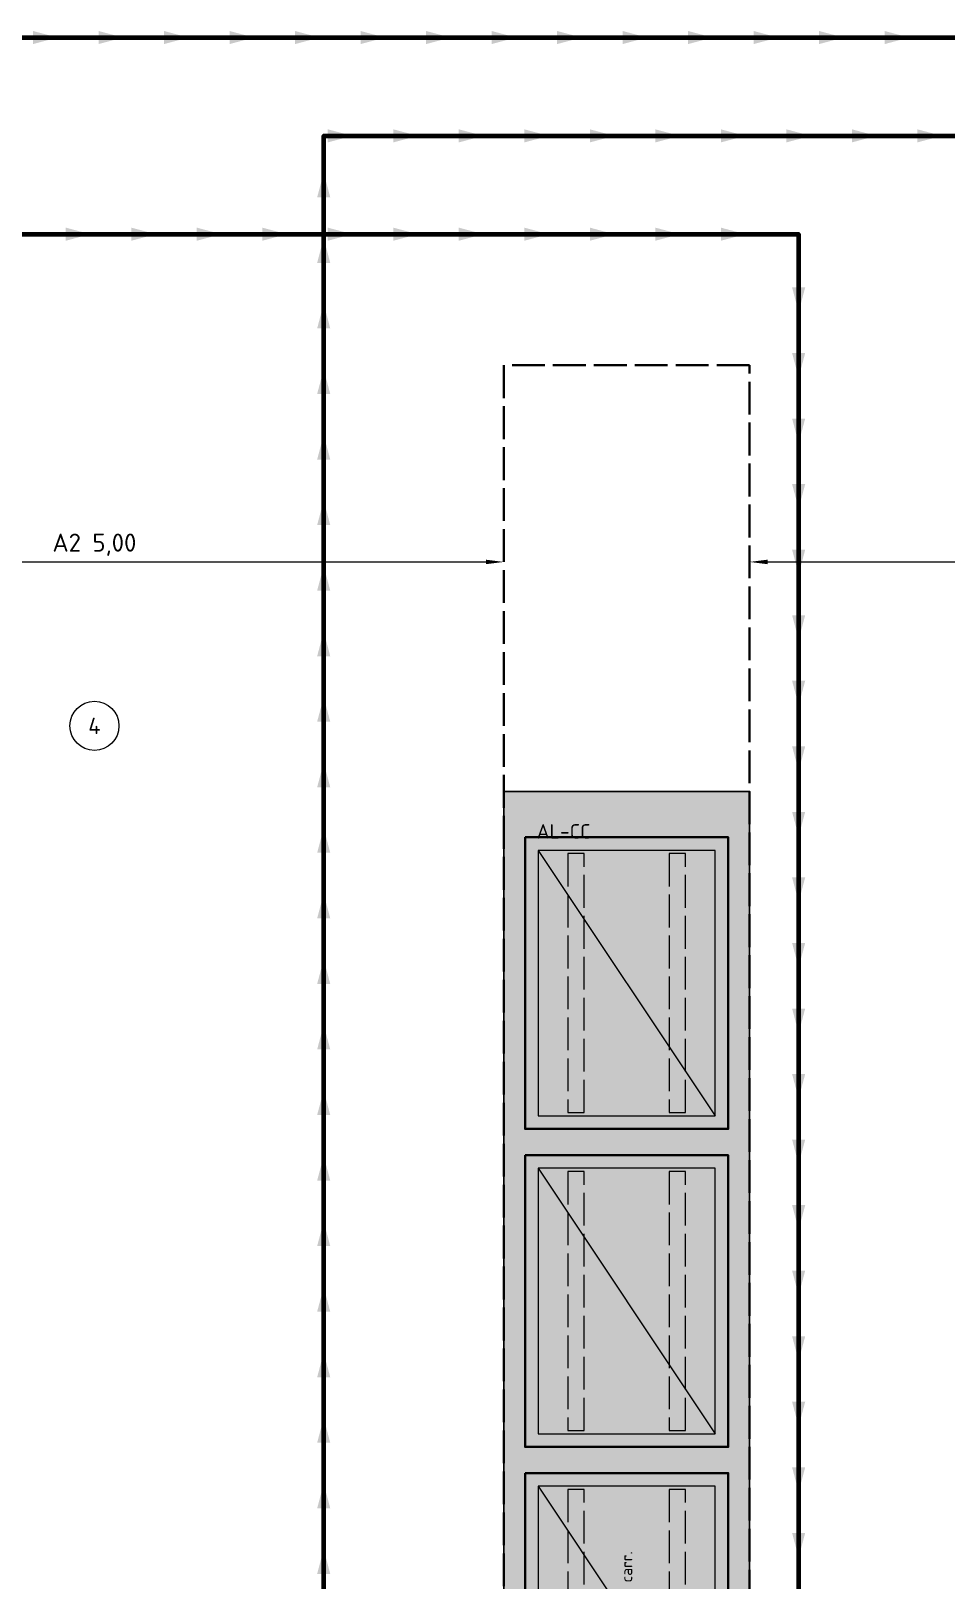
# Model space of a CAD drawing. Header units: millimetres. Extents: x 0 to 2430, y 0 to 841.
# Drawn here: x 367.2 to 479, y 410.8 to 599.8 of the extents above; entities that cross this region are included whole.
import ezdxf
from ezdxf.enums import TextEntityAlignment as Align

# ---------------------------------------------------------------- set-up
doc = ezdxf.new("R2010")
doc.units = ezdxf.units.MM
doc.linetypes.add('IRAM-E-TRAZOS', pattern=[5, 4, -1])
for name, color, linetype, lineweight in [('A-COTA', 7, 'CONTINUOUS', 18), ('A-EQUIPO-FINO', 8, 'CONTINUOUS', 13), ('A-EQUIPO-OCULTO', 8, 'IRAM-E-TRAZOS', 13), ('A-EQUIPO-RELLENO', 9, 'CONTINUOUS', 13), ('A-RELLENO', 9, 'CONTINUOUS', 13), ('A-SECTOR', 1, 'CONTINUOUS', 25), ('A-SECTOR-TXT', 1, 'CONTINUOUS', 25), ('A-TEXTO', 7, 'CONTINUOUS', 18), ('F-MP', 5, 'CONTINUOUS', 70)]:
    doc.layers.add(name, color=color, linetype=linetype, lineweight=lineweight)
doc.layers.add('A-EQUIPO', color=30, linetype='CONTINUOUS', lineweight=35, true_color=0xe67800)
doc.layers.add('A-PASILLO', color=2, linetype='IRAM-E-TRAZOS', lineweight=35, true_color=0xd7a500)
doc.styles.add('ISO3098', font='isocpeur.ttf')
doc.dimstyles.new('FLAMA-IRAM', dxfattribs={"dimtxt": 3.5, "dimasz": 3.5, "dimexe": 2, "dimexo": 1.5, "dimgap": 1, "dimtad": 1, "dimdec": 1, "dimtxsty": 'ISO3098', "dimblk": 'IRAM_FLECHA', "dimblk1": 'IRAM_FLECHA', "dimblk2": 'IRAM_FLECHA', "dimcen": 2.5, "dimclrd": 3, "dimclre": 3, "dimclrt": 3, "dimazin": 3, "dimtfac": 1, "dimtmove": 0, "dimatfit": 3, "dimlwd": 18, "dimlwe": 18})

# ---------------------------------------------------------------- blocks, each defined once
blk = doc.blocks.new('IRAM_FLECHA')
blk.add_solid([(0, 0), (-1, 0.125), (-1, -0.125)])

msp = doc.modelspace()

# ---------------------------------------------------------------- hatches: boundary and pattern name
at = {"layer": 'A-EQUIPO-RELLENO', "true_color": 0xe8ecf2}
h = msp.add_hatch(color=7, dxfattribs=at)
h.dxf.hatch_style = 1
h.paths.add_polyline_path([(427.6, 501.4), (427.6, 465.8), (452.4, 465.8), (452.4, 501.4)])
h = msp.add_hatch(color=7, dxfattribs=at)
h.dxf.hatch_style = 1
h.paths.add_polyline_path([(427.6, 462.6), (427.6, 427), (452.4, 427), (452.4, 462.6)])
h = msp.add_hatch(color=7, dxfattribs=at)
h.dxf.hatch_style = 1
h.paths.add_polyline_path([(427.6, 423.8), (427.6, 388.2), (452.4, 388.2), (452.4, 423.8)])
at = {"layer": 'A-RELLENO', "true_color": 0xcde1f5}
h = msp.add_hatch(color=7, dxfattribs=at)
h.dxf.hatch_style = 1
h.paths.add_polyline_path([(425, 307), (455, 307), (455, 507), (425, 507)])
at = {"layer": 'F-MP', "true_color": 0x0046c8}
h = msp.add_hatch(color=7, dxfattribs=at)
h.dxf.hatch_style = 1
h.paths.add_polyline_path([(370.5, 599), (367.5, 599.8), (367.5, 598.2)])
h = msp.add_hatch(color=7, dxfattribs=at)
h.dxf.hatch_style = 1
h.paths.add_polyline_path([(378.5, 599), (375.5, 599.8), (375.5, 598.2)])
h = msp.add_hatch(color=7, dxfattribs=at)
h.dxf.hatch_style = 1
h.paths.add_polyline_path([(386.5, 599), (383.5, 599.8), (383.5, 598.2)])
h = msp.add_hatch(color=7, dxfattribs=at)
h.dxf.hatch_style = 1
h.paths.add_polyline_path([(394.5, 599), (391.5, 599.8), (391.5, 598.2)])
h = msp.add_hatch(color=7, dxfattribs=at)
h.dxf.hatch_style = 1
h.paths.add_polyline_path([(402.5, 599), (399.5, 599.8), (399.5, 598.2)])
h = msp.add_hatch(color=7, dxfattribs=at)
h.dxf.hatch_style = 1
h.paths.add_polyline_path([(410.5, 599), (407.5, 599.8), (407.5, 598.2)])
h = msp.add_hatch(color=7, dxfattribs=at)
h.dxf.hatch_style = 1
h.paths.add_polyline_path([(418.5, 599), (415.5, 599.8), (415.5, 598.2)])
h = msp.add_hatch(color=7, dxfattribs=at)
h.dxf.hatch_style = 1
h.paths.add_polyline_path([(426.5, 599), (423.5, 599.8), (423.5, 598.2)])
h = msp.add_hatch(color=7, dxfattribs=at)
h.dxf.hatch_style = 1
h.paths.add_polyline_path([(434.5, 599), (431.5, 599.8), (431.5, 598.2)])
h = msp.add_hatch(color=7, dxfattribs=at)
h.dxf.hatch_style = 1
h.paths.add_polyline_path([(442.5, 599), (439.5, 599.8), (439.5, 598.2)])
h = msp.add_hatch(color=7, dxfattribs=at)
h.dxf.hatch_style = 1
h.paths.add_polyline_path([(450.5, 599), (447.5, 599.8), (447.5, 598.2)])
h = msp.add_hatch(color=7, dxfattribs=at)
h.dxf.hatch_style = 1
h.paths.add_polyline_path([(458.5, 599), (455.5, 599.8), (455.5, 598.2)])
h = msp.add_hatch(color=7, dxfattribs=at)
h.dxf.hatch_style = 1
h.paths.add_polyline_path([(466.5, 599), (463.5, 599.8), (463.5, 598.2)])
h = msp.add_hatch(color=7, dxfattribs=at)
h.dxf.hatch_style = 1
h.paths.add_polyline_path([(474.5, 599), (471.5, 599.8), (471.5, 598.2)])
h = msp.add_hatch(color=7, dxfattribs=at)
h.dxf.hatch_style = 1
h.paths.add_polyline_path([(406.5, 587), (403.5, 587.8), (403.5, 586.2)])
h = msp.add_hatch(color=7, dxfattribs=at)
h.dxf.hatch_style = 1
h.paths.add_polyline_path([(414.5, 587), (411.5, 587.8), (411.5, 586.2)])
h = msp.add_hatch(color=7, dxfattribs=at)
h.dxf.hatch_style = 1
h.paths.add_polyline_path([(422.5, 587), (419.5, 587.8), (419.5, 586.2)])
h = msp.add_hatch(color=7, dxfattribs=at)
h.dxf.hatch_style = 1
h.paths.add_polyline_path([(430.5, 587), (427.5, 587.8), (427.5, 586.2)])
h = msp.add_hatch(color=7, dxfattribs=at)
h.dxf.hatch_style = 1
h.paths.add_polyline_path([(438.5, 587), (435.5, 587.8), (435.5, 586.2)])
h = msp.add_hatch(color=7, dxfattribs=at)
h.dxf.hatch_style = 1
h.paths.add_polyline_path([(446.5, 587), (443.5, 587.8), (443.5, 586.2)])
h = msp.add_hatch(color=7, dxfattribs=at)
h.dxf.hatch_style = 1
h.paths.add_polyline_path([(454.5, 587), (451.5, 587.8), (451.5, 586.2)])
h = msp.add_hatch(color=7, dxfattribs=at)
h.dxf.hatch_style = 1
h.paths.add_polyline_path([(462.5, 587), (459.5, 587.8), (459.5, 586.2)])
h = msp.add_hatch(color=7, dxfattribs=at)
h.dxf.hatch_style = 1
h.paths.add_polyline_path([(470.5, 587), (467.5, 587.8), (467.5, 586.2)])
h = msp.add_hatch(color=7, dxfattribs=at)
h.dxf.hatch_style = 1
h.paths.add_polyline_path([(478.5, 587), (475.5, 587.8), (475.5, 586.2)])
h = msp.add_hatch(color=7, dxfattribs=at)
h.dxf.hatch_style = 1
h.paths.add_polyline_path([(403, 582.5), (402.2, 579.5), (403.8, 579.5)])
h = msp.add_hatch(color=7, dxfattribs=at)
h.dxf.hatch_style = 1
h.paths.add_polyline_path([(374.5, 575), (371.5, 575.8), (371.5, 574.2)])
h = msp.add_hatch(color=7, dxfattribs=at)
h.dxf.hatch_style = 1
h.paths.add_polyline_path([(382.5, 575), (379.5, 575.8), (379.5, 574.2)])
h = msp.add_hatch(color=7, dxfattribs=at)
h.dxf.hatch_style = 1
h.paths.add_polyline_path([(390.5, 575), (387.5, 575.8), (387.5, 574.2)])
h = msp.add_hatch(color=7, dxfattribs=at)
h.dxf.hatch_style = 1
h.paths.add_polyline_path([(398.5, 575), (395.5, 575.8), (395.5, 574.2)])
h = msp.add_hatch(color=7, dxfattribs=at)
h.dxf.hatch_style = 1
h.paths.add_polyline_path([(406.5, 575), (403.5, 575.8), (403.5, 574.2)])
h = msp.add_hatch(color=7, dxfattribs=at)
h.dxf.hatch_style = 1
h.paths.add_polyline_path([(414.5, 575), (411.5, 575.8), (411.5, 574.2)])
h = msp.add_hatch(color=7, dxfattribs=at)
h.dxf.hatch_style = 1
h.paths.add_polyline_path([(422.5, 575), (419.5, 575.8), (419.5, 574.2)])
h = msp.add_hatch(color=7, dxfattribs=at)
h.dxf.hatch_style = 1
h.paths.add_polyline_path([(430.5, 575), (427.5, 575.8), (427.5, 574.2)])
h = msp.add_hatch(color=7, dxfattribs=at)
h.dxf.hatch_style = 1
h.paths.add_polyline_path([(438.5, 575), (435.5, 575.8), (435.5, 574.2)])
h = msp.add_hatch(color=7, dxfattribs=at)
h.dxf.hatch_style = 1
h.paths.add_polyline_path([(446.5, 575), (443.5, 575.8), (443.5, 574.2)])
h = msp.add_hatch(color=7, dxfattribs=at)
h.dxf.hatch_style = 1
h.paths.add_polyline_path([(454.5, 575), (451.5, 575.8), (451.5, 574.2)])
h = msp.add_hatch(color=7, dxfattribs=at)
h.dxf.hatch_style = 1
h.paths.add_polyline_path([(403, 574.5), (402.2, 571.5), (403.8, 571.5)])
h = msp.add_hatch(color=7, dxfattribs=at)
h.dxf.hatch_style = 1
h.paths.add_polyline_path([(461, 565.5), (461.8, 568.5), (460.2, 568.5)])
h = msp.add_hatch(color=7, dxfattribs=at)
h.dxf.hatch_style = 1
h.paths.add_polyline_path([(403, 566.5), (402.2, 563.5), (403.8, 563.5)])
h = msp.add_hatch(color=7, dxfattribs=at)
h.dxf.hatch_style = 1
h.paths.add_polyline_path([(461, 557.5), (461.8, 560.5), (460.2, 560.5)])
h = msp.add_hatch(color=7, dxfattribs=at)
h.dxf.hatch_style = 1
h.paths.add_polyline_path([(403, 558.5), (402.2, 555.5), (403.8, 555.5)])
h = msp.add_hatch(color=7, dxfattribs=at)
h.dxf.hatch_style = 1
h.paths.add_polyline_path([(461, 549.5), (461.8, 552.5), (460.2, 552.5)])
h = msp.add_hatch(color=7, dxfattribs=at)
h.dxf.hatch_style = 1
h.paths.add_polyline_path([(403, 550.5), (402.2, 547.5), (403.8, 547.5)])
h = msp.add_hatch(color=7, dxfattribs=at)
h.dxf.hatch_style = 1
h.paths.add_polyline_path([(461, 541.5), (461.8, 544.5), (460.2, 544.5)])
h = msp.add_hatch(color=7, dxfattribs=at)
h.dxf.hatch_style = 1
h.paths.add_polyline_path([(403, 542.5), (402.2, 539.5), (403.8, 539.5)])
h = msp.add_hatch(color=7, dxfattribs=at)
h.dxf.hatch_style = 1
h.paths.add_polyline_path([(461, 533.5), (461.8, 536.5), (460.2, 536.5)])
h = msp.add_hatch(color=7, dxfattribs=at)
h.dxf.hatch_style = 1
h.paths.add_polyline_path([(403, 534.5), (402.2, 531.5), (403.8, 531.5)])
h = msp.add_hatch(color=7, dxfattribs=at)
h.dxf.hatch_style = 1
h.paths.add_polyline_path([(461, 525.5), (461.8, 528.5), (460.2, 528.5)])
h = msp.add_hatch(color=7, dxfattribs=at)
h.dxf.hatch_style = 1
h.paths.add_polyline_path([(403, 526.5), (402.2, 523.5), (403.8, 523.5)])
h = msp.add_hatch(color=7, dxfattribs=at)
h.dxf.hatch_style = 1
h.paths.add_polyline_path([(461, 517.5), (461.8, 520.5), (460.2, 520.5)])
h = msp.add_hatch(color=7, dxfattribs=at)
h.dxf.hatch_style = 1
h.paths.add_polyline_path([(403, 518.5), (402.2, 515.5), (403.8, 515.5)])
h = msp.add_hatch(color=7, dxfattribs=at)
h.dxf.hatch_style = 1
h.paths.add_polyline_path([(461, 509.5), (461.8, 512.5), (460.2, 512.5)])
h = msp.add_hatch(color=7, dxfattribs=at)
h.dxf.hatch_style = 1
h.paths.add_polyline_path([(403, 510.5), (402.2, 507.5), (403.8, 507.5)])
h = msp.add_hatch(color=7, dxfattribs=at)
h.dxf.hatch_style = 1
h.paths.add_polyline_path([(461, 501.5), (461.8, 504.5), (460.2, 504.5)])
h = msp.add_hatch(color=7, dxfattribs=at)
h.dxf.hatch_style = 1
h.paths.add_polyline_path([(403, 502.5), (402.2, 499.5), (403.8, 499.5)])
h = msp.add_hatch(color=7, dxfattribs=at)
h.dxf.hatch_style = 1
h.paths.add_polyline_path([(461, 493.5), (461.8, 496.5), (460.2, 496.5)])
h = msp.add_hatch(color=7, dxfattribs=at)
h.dxf.hatch_style = 1
h.paths.add_polyline_path([(403, 494.5), (402.2, 491.5), (403.8, 491.5)])
h = msp.add_hatch(color=7, dxfattribs=at)
h.dxf.hatch_style = 1
h.paths.add_polyline_path([(461, 485.5), (461.8, 488.5), (460.2, 488.5)])
h = msp.add_hatch(color=7, dxfattribs=at)
h.dxf.hatch_style = 1
h.paths.add_polyline_path([(403, 486.5), (402.2, 483.5), (403.8, 483.5)])
h = msp.add_hatch(color=7, dxfattribs=at)
h.dxf.hatch_style = 1
h.paths.add_polyline_path([(461, 477.5), (461.8, 480.5), (460.2, 480.5)])
h = msp.add_hatch(color=7, dxfattribs=at)
h.dxf.hatch_style = 1
h.paths.add_polyline_path([(403, 478.5), (402.2, 475.5), (403.8, 475.5)])
h = msp.add_hatch(color=7, dxfattribs=at)
h.dxf.hatch_style = 1
h.paths.add_polyline_path([(461, 469.5), (461.8, 472.5), (460.2, 472.5)])
h = msp.add_hatch(color=7, dxfattribs=at)
h.dxf.hatch_style = 1
h.paths.add_polyline_path([(403, 470.5), (402.2, 467.5), (403.8, 467.5)])
h = msp.add_hatch(color=7, dxfattribs=at)
h.dxf.hatch_style = 1
h.paths.add_polyline_path([(461, 461.5), (461.8, 464.5), (460.2, 464.5)])
h = msp.add_hatch(color=7, dxfattribs=at)
h.dxf.hatch_style = 1
h.paths.add_polyline_path([(403, 462.5), (402.2, 459.5), (403.8, 459.5)])
h = msp.add_hatch(color=7, dxfattribs=at)
h.dxf.hatch_style = 1
h.paths.add_polyline_path([(461, 453.5), (461.8, 456.5), (460.2, 456.5)])
h = msp.add_hatch(color=7, dxfattribs=at)
h.dxf.hatch_style = 1
h.paths.add_polyline_path([(403, 454.5), (402.2, 451.5), (403.8, 451.5)])
h = msp.add_hatch(color=7, dxfattribs=at)
h.dxf.hatch_style = 1
h.paths.add_polyline_path([(461, 445.5), (461.8, 448.5), (460.2, 448.5)])
h = msp.add_hatch(color=7, dxfattribs=at)
h.dxf.hatch_style = 1
h.paths.add_polyline_path([(403, 446.5), (402.2, 443.5), (403.8, 443.5)])
h = msp.add_hatch(color=7, dxfattribs=at)
h.dxf.hatch_style = 1
h.paths.add_polyline_path([(461, 437.5), (461.8, 440.5), (460.2, 440.5)])
h = msp.add_hatch(color=7, dxfattribs=at)
h.dxf.hatch_style = 1
h.paths.add_polyline_path([(403, 438.5), (402.2, 435.5), (403.8, 435.5)])
h = msp.add_hatch(color=7, dxfattribs=at)
h.dxf.hatch_style = 1
h.paths.add_polyline_path([(461, 429.5), (461.8, 432.5), (460.2, 432.5)])
h = msp.add_hatch(color=7, dxfattribs=at)
h.dxf.hatch_style = 1
h.paths.add_polyline_path([(403, 430.5), (402.2, 427.5), (403.8, 427.5)])
h = msp.add_hatch(color=7, dxfattribs=at)
h.dxf.hatch_style = 1
h.paths.add_polyline_path([(461, 421.5), (461.8, 424.5), (460.2, 424.5)])
h = msp.add_hatch(color=7, dxfattribs=at)
h.dxf.hatch_style = 1
h.paths.add_polyline_path([(403, 422.5), (402.2, 419.5), (403.8, 419.5)])
h = msp.add_hatch(color=7, dxfattribs=at)
h.dxf.hatch_style = 1
h.paths.add_polyline_path([(461, 413.5), (461.8, 416.5), (460.2, 416.5)])
h = msp.add_hatch(color=7, dxfattribs=at)
h.dxf.hatch_style = 1
h.paths.add_polyline_path([(403, 414.5), (402.2, 411.5), (403.8, 411.5)])

# ---------------------------------------------------------------- linework, layer by layer
at = {"layer": 'A-EQUIPO'}
for points in [[(427.6, 501.4), (427.6, 465.8), (452.4, 465.8), (452.4, 501.4)], [(427.6, 462.6), (427.6, 427), (452.4, 427), (452.4, 462.6)], [(427.6, 423.8), (427.6, 388.2), (452.4, 388.2), (452.4, 423.8)]]:
    msp.add_lwpolyline(points, close=True, dxfattribs=at)
at = {"layer": 'A-EQUIPO-FINO'}
for p, q in [((429.2, 499.8), (450.8, 467.4)), ((429.2, 461), (450.8, 428.6)), ((429.2, 422.2), (450.8, 389.8))]:
    msp.add_line(p, q, dxfattribs=at)
for points in [[(429.2, 499.8), (429.2, 467.4), (450.8, 467.4), (450.8, 499.8)], [(429.2, 461), (429.2, 428.6), (450.8, 428.6), (450.8, 461)], [(429.2, 422.2), (429.2, 389.8), (450.8, 389.8), (450.8, 422.2)]]:
    msp.add_lwpolyline(points, close=True, dxfattribs=at)
at = {"layer": 'A-EQUIPO-OCULTO'}
for points in [[(432.8, 499.4), (432.8, 467.8), (434.8, 467.8), (434.8, 499.4)], [(445.2, 499.4), (445.2, 467.8), (447.2, 467.8), (447.2, 499.4)], [(432.8, 460.6), (432.8, 429), (434.8, 429), (434.8, 460.6)], [(445.2, 460.6), (445.2, 429), (447.2, 429), (447.2, 460.6)], [(432.8, 421.8), (432.8, 390.2), (434.8, 390.2), (434.8, 421.8)], [(445.2, 421.8), (445.2, 390.2), (447.2, 390.2), (447.2, 421.8)]]:
    msp.add_lwpolyline(points, close=True, dxfattribs=at)
at = {"layer": 'A-PASILLO'}
for p, q in [((455, 559), (425, 559)), ((425, 559), (425, 303)), ((455, 303), (455, 559))]:
    msp.add_line(p, q, dxfattribs=at)
at = {"layer": 'A-SECTOR'}
msp.add_lwpolyline([(425, 307), (455, 307), (455, 507), (425, 507)], close=True, dxfattribs=at)
at = {"layer": 'A-TEXTO'}
msp.add_circle((375, 515), 3, dxfattribs=at)
at = {"layer": 'F-MP'}
for points in [[(325, 355), (343, 355), (343, 599), (487, 599), (487, 339), (559, 339)], [(425, 403), (403, 403), (403, 587), (511, 587), (511, 327), (559, 327)], [(195, 337), (195, 575), (461, 575), (461, 295), (583, 295)]]:
    msp.add_lwpolyline(points, dxfattribs=at)

# ---------------------------------------------------------------- texts
at = {"layer": 'A-SECTOR-TXT', "style": 'ISO3098'}
msp.add_text('AL-CC', height=1.76, dxfattribs=at).set_placement((429, 503), align=Align.TOP_LEFT)
at = {"layer": 'A-TEXTO', "style": 'ISO3098'}
msp.add_text('4', height=2, dxfattribs=at).set_placement((375, 515), align=Align.MIDDLE_CENTER)
msp.add_text('Chapa LAC de carr.', height=1.364, rotation=90, dxfattribs=at).set_placement((440, 406), align=Align.MIDDLE_CENTER)

# ---------------------------------------------------------------- dimensions: what is measured, and where the dimension line sits
at = {"layer": 'A-COTA'}
for base, p1, p2, text in [((325, 535), (325, 535), (425, 535), 'A2 <>'), ((455, 535), (455, 535), (555, 535), 'A3 <>')]:
    msp.add_linear_dim(base=base, p1=p1, p2=p2, text=text, dimstyle='FLAMA-IRAM', override={"dimtxt": 2.2, "dimasz": 2.2, "dimexe": 1.2, "dimexo": 1, "dimdec": 2, "dimlfac": 0.05, "dimzin": 0}, dxfattribs=at).render()

doc.saveas('drawing.dxf')
